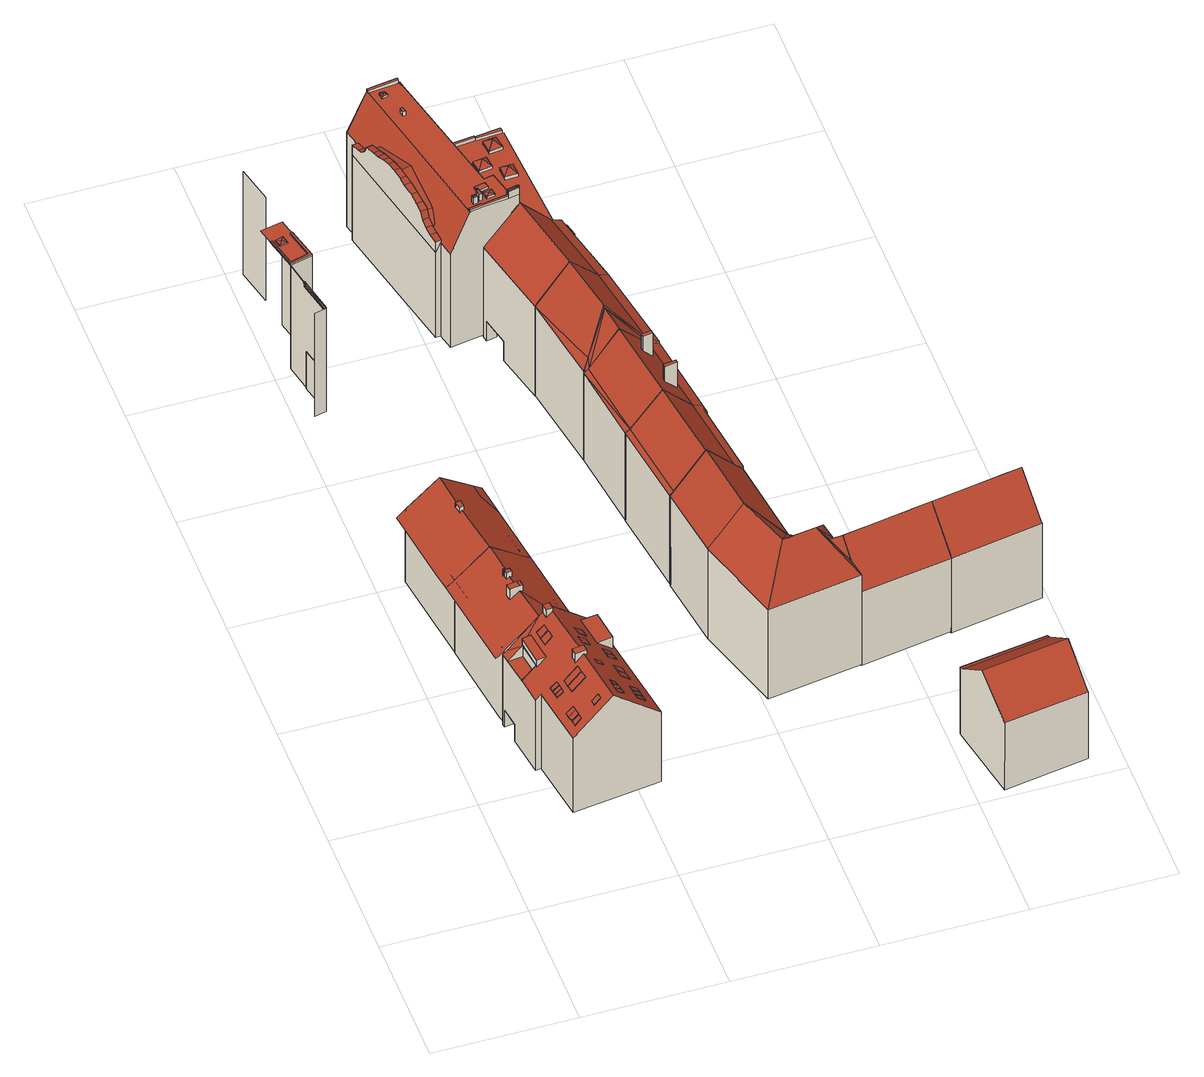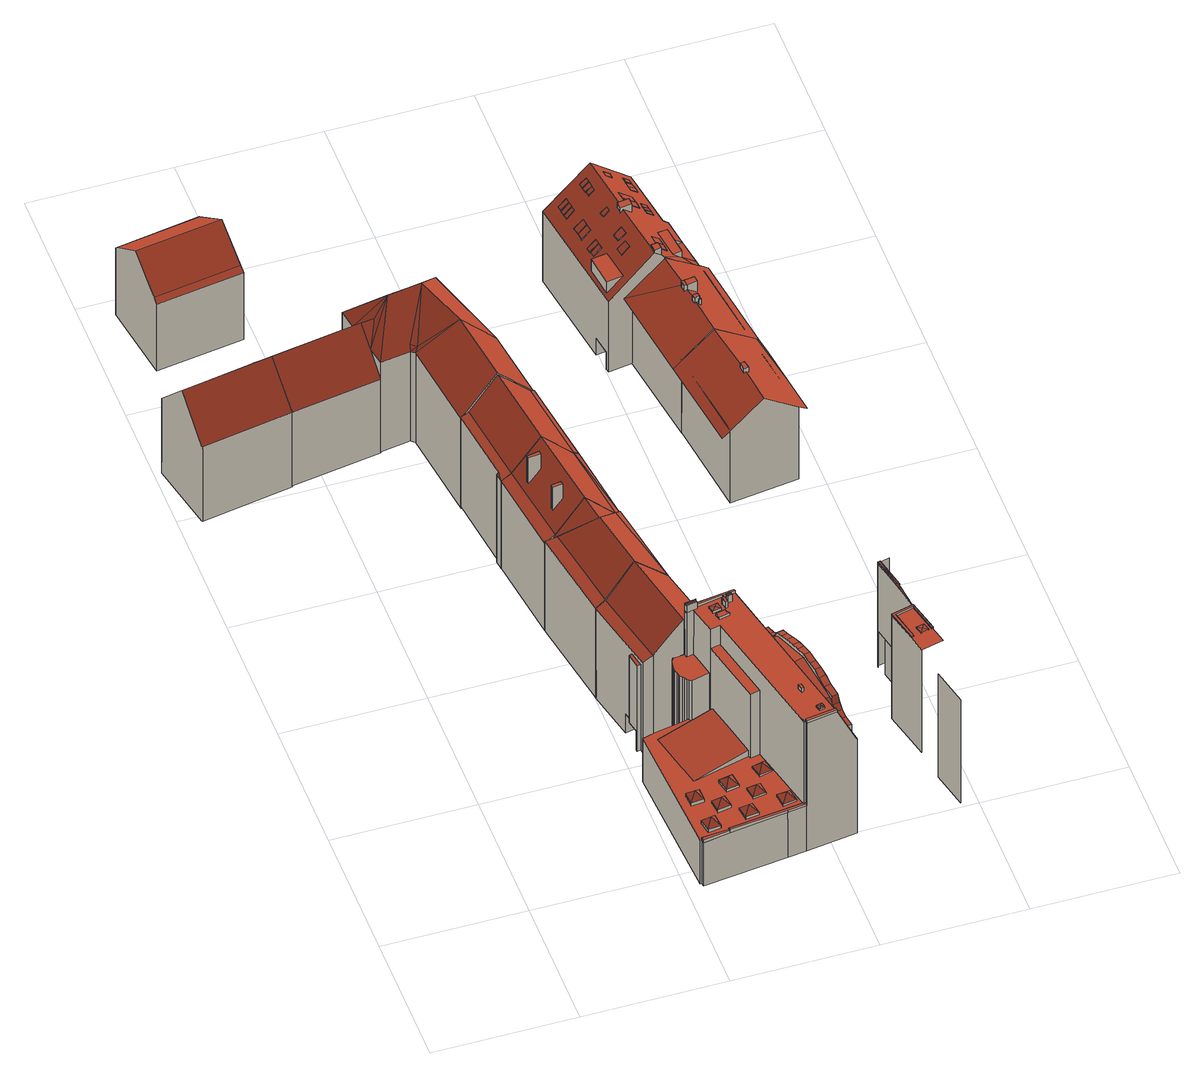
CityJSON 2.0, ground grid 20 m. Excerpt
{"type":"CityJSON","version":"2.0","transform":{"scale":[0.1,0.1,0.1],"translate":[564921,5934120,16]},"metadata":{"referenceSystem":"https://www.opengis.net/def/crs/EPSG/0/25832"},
"CityObjects":{
"building1":{"type":"Building","attributes":{"Grundfläche 2D":"194.309033","Grundhöhe NN":"17.856"},"children":["building1-1","building1-2","building1-3","building1-4","building1-5","building1-6","building1-7","building1-8","building1-9","building1-10","building1-11","building1-12","building1-13","building1-14","building1-15","building1-16","building1-17","building1-18","building1-19","building1-20","building1-21","building1-22","building1-23","building1-24","building1-25","building1-26","building1-27"],"geometry":[{"type":"Solid","lod":"3","boundaries":[[[[0,1,2,3]],[[4,5,6,7,8,9,10,11,12,13,14,15,16,17]],[[5,4,18,6]],[[18,19,20,6]],[[20,8,21,22]],[[16,15,14,13,12,23,24],[2,25,26,3]],[[22,6,20]],[[7,21,8]],[[7,6,22,21]],[[25,2,1]],[[0,3,26]],[[1,0,26,25]],[[27,28,19,18,4,17,16,24,29,30]],[[20,19,28,31,32,33,34,35,9,8]],[[10,9,35,36]],[[11,10,36,37]],[[23,12,11,37,38]],[[39,40,41,42,29,24,23,38]],[[40,39,34,33]],[[42,41,32,31]],[[39,38,37,36,35,34]],[[30,29,42,31,28,27]],[[41,40,33,32]]]],"semantics":{"surfaces":[{"type":"RoofSurface"},{"type":"WallSurface"},{"type":"GroundSurface"},{"type":"OuterCeilingSurface"}],"values":[[0,0,0,0,0,0,1,1,1,1,1,1,1,1,1,1,1,1,1,1,2,2,3]]}}]},
"building1-1":{"type":"BuildingInstallation","parents":["building1"],"geometry":[{"type":"MultiSurface","lod":"3","boundaries":[[[43,44,45,46]],[[43,46,47,48]],[[46,45,49,47]],[[44,43,48,50]],[[45,44,50,49]]],"semantics":{"surfaces":[{"type":"RoofSurface"},{"type":"WallSurface"}],"values":[0,1,1,1,1]}}]},
"building1-2":{"type":"BuildingInstallation","parents":["building1"],"geometry":[{"type":"MultiSurface","lod":"3","boundaries":[[[51,52,53,54,55,56]],[[57,56,55,54,58,59]],[[57,60,61,52,51,56]],[[61,62,53,52]],[[62,58,54,53]]],"semantics":{"surfaces":[{"type":"RoofSurface"},{"type":"WallSurface"}],"values":[0,1,1,1,1]}}]},
"building1-3":{"type":"BuildingInstallation","parents":["building1"],"geometry":[{"type":"MultiSurface","lod":"3","boundaries":[[[63,64,65,66]],[[16,17,64,63]],[[67,65,64,17,68]],[[67,15,66,65]],[[15,16,63,66]]],"semantics":{"surfaces":[{"type":"RoofSurface"},{"type":"WallSurface"}],"values":[0,1,1,1,1]}}]},
"building1-4":{"type":"BuildingInstallation","parents":["building1"],"geometry":[{"type":"MultiSurface","lod":"3","boundaries":[[[69,70,71,72]],[[69,72,73,74]],[[72,71,75,73]],[[70,69,74,76]],[[71,70,76,75]]],"semantics":{"surfaces":[{"type":"RoofSurface"},{"type":"WallSurface"}],"values":[0,1,1,1,1]}}]},
"building1-5":{"type":"BuildingInstallation","parents":["building1"],"geometry":[{"type":"MultiSurface","lod":"3","boundaries":[[[77,78,79,80]],[[81,82,77,80]],[[82,83,78,77]],[[79,78,83,84]]],"semantics":{"surfaces":[{"type":"RoofSurface"},{"type":"WallSurface"}],"values":[0,1,1,1]}}]},
"building1-6":{"type":"BuildingInstallation","parents":["building1"],"geometry":[{"type":"MultiSurface","lod":"3","boundaries":[[[85,86,87,88]],[[89,90,86,85]],[[88,87,91,92]],[[85,88,92,89]],[[90,91,87,86]]],"semantics":{"surfaces":[{"type":"RoofSurface"},{"type":"WallSurface"}],"values":[0,1,1,1,1]}}]},
"building1-7":{"type":"BuildingInstallation","parents":["building1"],"geometry":[{"type":"MultiSurface","lod":"3","boundaries":[[[93,94,95,96]],[[96,95,97,98]],[[95,94,99,97]],[[93,96,98,100]],[[94,93,100,99]]],"semantics":{"surfaces":[{"type":"RoofSurface"},{"type":"WallSurface"}],"values":[0,1,1,1,1]}}]},
"building1-8":{"type":"BuildingInstallation","parents":["building1"],"geometry":[{"type":"MultiSurface","lod":"3","boundaries":[[[101,43,102,103]],[[102,43,48,104]],[[103,102,104,105]],[[101,103,105,106]],[[43,101,106,48]]],"semantics":{"surfaces":[{"type":"RoofSurface"},{"type":"WallSurface"}],"values":[0,1,1,1,1]}}]},
"building1-9":{"type":"BuildingInstallation","parents":["building1"],"geometry":[{"type":"MultiSurface","lod":"3","boundaries":[[[107,108,109,110,111]],[[111,110,109,112,113,114]],[[107,111,114,115]],[[108,107,115,116]],[[109,108,116,112]]],"semantics":{"surfaces":[{"type":"RoofSurface"},{"type":"WallSurface"}],"values":[0,1,1,1,1]}}]},
"building1-10":{"type":"BuildingInstallation","parents":["building1"],"geometry":[{"type":"MultiSurface","lod":"3","boundaries":[[[117,118,119,120,121,122,123]],[[124,6,7,125,123,122,121]],[[125,117,123]],[[121,120,5,124]]],"semantics":{"surfaces":[{"type":"RoofSurface"},{"type":"WallSurface"}],"values":[0,1,1,1]}}]},
"building1-11":{"type":"BuildingInstallation","parents":["building1"],"geometry":[{"type":"MultiSurface","lod":"3","boundaries":[[[126,127,128,129]],[[14,130,127,126,131]],[[128,127,130,132]],[[133,129,128,132,13]],[[126,129,133,131]]],"semantics":{"surfaces":[{"type":"RoofSurface"},{"type":"WallSurface"}],"values":[0,1,1,1,1]}}]},
"building1-12":{"type":"BuildingInstallation","parents":["building1"],"geometry":[{"type":"MultiSurface","lod":"3","boundaries":[[[134,135,136,137]],[[135,134,138,139]],[[139,140,136,135]],[[136,140,141,137]],[[141,138,134,137]]],"semantics":{"surfaces":[{"type":"RoofSurface"},{"type":"WallSurface"}],"values":[0,1,1,1,1]}}]},
"building1-13":{"type":"BuildingInstallation","parents":["building1"],"geometry":[{"type":"MultiSurface","lod":"3","boundaries":[[[142,143,144,145]],[[143,142,146,147]],[[145,144,148,149]],[[149,146,142,145]],[[147,148,144,143]]],"semantics":{"surfaces":[{"type":"RoofSurface"},{"type":"WallSurface"}],"values":[0,1,1,1,1]}}]},
"building1-14":{"type":"BuildingInstallation","parents":["building1"],"geometry":[{"type":"MultiSurface","lod":"3","boundaries":[[[150,151,152,153,154,56]],[[155,156,154,153]],[[156,57,56,154]],[[157,151,150,56,57,158]],[[155,153,152,151,157,159]]],"semantics":{"surfaces":[{"type":"RoofSurface"},{"type":"WallSurface"}],"values":[0,1,1,1,1]}}]},
"building1-15":{"type":"BuildingInstallation","parents":["building1"],"geometry":[{"type":"MultiSurface","lod":"3","boundaries":[[[107,111,160,161]],[[111,107,115,114]],[[161,160,162,163]],[[107,161,163,115]],[[160,111,114,162]]],"semantics":{"surfaces":[{"type":"RoofSurface"},{"type":"WallSurface"}],"values":[0,1,1,1,1]}}]},
"building1-16":{"type":"BuildingInstallation","parents":["building1"],"geometry":[{"type":"MultiSurface","lod":"3","boundaries":[[[164,165,166,167]],[[167,166,168,169]],[[164,167,169,170]],[[165,164,170,171]],[[166,165,171,168]]],"semantics":{"surfaces":[{"type":"RoofSurface"},{"type":"WallSurface"}],"values":[0,1,1,1,1]}}]},
"building1-17":{"type":"BuildingInstallation","parents":["building1"],"geometry":[{"type":"MultiSurface","lod":"3","boundaries":[[[172,173,174,175]],[[174,173,176,177]],[[175,174,177,178]],[[172,175,178,179]],[[173,172,179,176]]],"semantics":{"surfaces":[{"type":"RoofSurface"},{"type":"WallSurface"}],"values":[0,1,1,1,1]}}]},
"building1-18":{"type":"BuildingInstallation","parents":["building1"],"geometry":[{"type":"MultiSurface","lod":"3","boundaries":[[[180,181,182,183]],[[181,180,184,185]],[[183,182,186,187]],[[180,183,187,184]],[[182,181,185,186]]],"semantics":{"surfaces":[{"type":"RoofSurface"},{"type":"WallSurface"}],"values":[0,1,1,1,1]}}]},
"building1-19":{"type":"BuildingInstallation","parents":["building1"],"geometry":[{"type":"MultiSurface","lod":"3","boundaries":[[[188,189,190,191]],[[188,191,192,193]],[[191,190,194,192]],[[189,188,193,195]],[[190,189,195,194]]],"semantics":{"surfaces":[{"type":"RoofSurface"},{"type":"WallSurface"}],"values":[0,1,1,1,1]}}]},
"building1-20":{"type":"BuildingInstallation","parents":["building1"],"geometry":[{"type":"MultiSurface","lod":"3","boundaries":[[[196,197,198,199]],[[199,198,200,201]],[[196,199,201,202]],[[197,196,202,203]],[[198,197,203,200]]],"semantics":{"surfaces":[{"type":"RoofSurface"},{"type":"WallSurface"}],"values":[0,1,1,1,1]}}]},
"building1-21":{"type":"BuildingInstallation","parents":["building1"],"geometry":[{"type":"MultiSurface","lod":"3","boundaries":[[[204,205,206,207]],[[207,206,208,209]],[[204,207,209,210]],[[205,204,210,211]],[[206,205,211,208]]],"semantics":{"surfaces":[{"type":"RoofSurface"},{"type":"WallSurface"}],"values":[0,1,1,1,1]}}]},
"building1-22":{"type":"BuildingInstallation","parents":["building1"],"geometry":[{"type":"MultiSurface","lod":"3","boundaries":[[[212,213,72,214]],[[72,213,215,73]],[[214,72,73,216]],[[212,214,216,217]],[[213,212,217,215]]],"semantics":{"surfaces":[{"type":"RoofSurface"},{"type":"WallSurface"}],"values":[0,1,1,1,1]}}]},
"building1-23":{"type":"BuildingInstallation","parents":["building1"],"geometry":[{"type":"MultiSurface","lod":"3","boundaries":[[[218,219,220,221]],[[219,218,222,223]],[[220,219,223,224]],[[224,225,221,220]],[[225,222,218,221]]],"semantics":{"surfaces":[{"type":"RoofSurface"},{"type":"WallSurface"}],"values":[0,1,1,1,1]}}]},
"building1-24":{"type":"BuildingInstallation","parents":["building1"],"geometry":[{"type":"MultiSurface","lod":"3","boundaries":[[[80,79,226,227]],[[80,227,228,81]],[[229,228,227,226]],[[84,229,226,79]]],"semantics":{"surfaces":[{"type":"RoofSurface"},{"type":"WallSurface"}],"values":[0,1,1,1]}}]},
"building1-25":{"type":"BuildingInstallation","parents":["building1"],"geometry":[{"type":"MultiSurface","lod":"3","boundaries":[[[230,231,232,233]],[[233,232,234,235]],[[230,233,235,236]],[[231,230,236,237]],[[232,231,237,234]]],"semantics":{"surfaces":[{"type":"RoofSurface"},{"type":"WallSurface"}],"values":[0,1,1,1,1]}}]},
"building1-26":{"type":"BuildingInstallation","parents":["building1"],"geometry":[{"type":"MultiSurface","lod":"3","boundaries":[[[238,239,240,241]],[[241,240,242,243]],[[243,244,238,241]],[[239,238,244,245]],[[245,242,240,239]]],"semantics":{"surfaces":[{"type":"RoofSurface"},{"type":"WallSurface"}],"values":[0,1,1,1,1]}}]},
"building1-27":{"type":"BuildingInstallation","parents":["building1"],"geometry":[{"type":"MultiSurface","lod":"3","boundaries":[[[246,247,248,137,136]],[[136,137,141,140]],[[249,247,246,136,140,250]],[[248,247,249,251]],[[137,248,251,141]]],"semantics":{"surfaces":[{"type":"RoofSurface"},{"type":"WallSurface"}],"values":[0,1,1,1,1]}}]},
"building2":{"type":"Building","attributes":{"Grundfläche 2D":"135.801763","Grundhöhe NN":"18.029"},"children":["building2-1","building2-2","building2-3"],"geometry":[{"type":"Solid","lod":"3","boundaries":[[[[252,253,254,255,256,257,256,258,259,260,261,262,263,264,265,266]],[[267,268,269,270,271,272,256,255]],[[273,274,261,260,259,258,256,272]],[[275,262,261,274,276]],[[277,278,252,257,279,280,262,275,281]],[[282,283,270,269,268,267,255,254,253,252,278,284]],[[274,285,270,283,276]],[[275,276,283,282,284,278,277,281]],[[262,280,279,257,252,266,265,264,263]],[[270,285,274,273,272,271]]]],"semantics":{"surfaces":[{"type":"RoofSurface"},{"type":"WallSurface"},{"type":"GroundSurface"}],"values":[[0,0,0,1,1,1,1,2,0,0]]}}]},
"building2-1":{"type":"BuildingInstallation","parents":["building2"],"geometry":[{"type":"MultiSurface","lod":"3","boundaries":[[[286,287,288,289]],[[289,288,290,291]],[[286,289,291,292]],[[287,286,292,293]],[[288,287,293,290]]],"semantics":{"surfaces":[{"type":"RoofSurface"},{"type":"WallSurface"}],"values":[0,1,1,1,1]}}]},
"building2-2":{"type":"BuildingInstallation","parents":["building2"],"geometry":[{"type":"MultiSurface","lod":"3","boundaries":[[[294,295,296,297,298,299]],[[296,295,300,301]],[[259,302,297,296,301]],[[298,297,302,303]],[[303,260,304,300,295,294,299,298]]],"semantics":{"surfaces":[{"type":"RoofSurface"},{"type":"WallSurface"}],"values":[0,1,1,1,1]}}]},
"building2-3":{"type":"BuildingInstallation","parents":["building2"],"geometry":[{"type":"MultiSurface","lod":"3","boundaries":[[[305,306,307,308,309,310]],[[305,311,312,306]],[[313,314,308,307]],[[305,310,309,308,314,256,315,311]],[[315,316,312,311]],[[316,258,306,312]],[[307,306,258,313]]],"semantics":{"surfaces":[{"type":"RoofSurface"},{"type":"WallSurface"}],"values":[0,0,1,1,1,1,1]}}]},
"building3":{"type":"Building","attributes":{"Grundfläche 2D":"135.032680","Grundhöhe NN":"18.063"},"children":["building3-1"],"geometry":[{"type":"Solid","lod":"3","boundaries":[[[[317,318,319,320,321,274,322,273,323]],[[321,320,319,318,324,325,326,264,262]],[[327,274,321,262,328]],[[317,329,330,331,274,327,332]],[[324,318,317,332,333]],[[262,334,335,336,324,333,328]],[[333,332,327,328]],[[274,331,330,329,317,323,273,322]],[[336,335,334,262,264,326,325,324]]]],"semantics":{"surfaces":[{"type":"RoofSurface"},{"type":"WallSurface"},{"type":"GroundSurface"}],"values":[[0,0,1,1,1,1,2,0,0]]}}]},
"building3-1":{"type":"BuildingInstallation","parents":["building3"],"geometry":[{"type":"MultiSurface","lod":"3","boundaries":[[[337,338,339,340,341,342]],[[343,319,344,339,338,337]],[[345,346,340,339,344]],[[346,320,347,342,341,340]],[[343,337,342,347]]],"semantics":{"surfaces":[{"type":"RoofSurface"},{"type":"WallSurface"}],"values":[0,1,1,1,1]}}]},
"building4":{"type":"Building","attributes":{"Grundfläche 2D":"1542.762677","Grundhöhe NN":"16.624"},"children":["building4-1","building4-2","building4-3"],"geometry":[{"type":"MultiSurface","lod":"3","boundaries":[[[348,349,350,351,352]],[[353,354,355,356,357,358]],[[359,360,361,362]],[[363,357,358,357,356]],[[364,365,366,367,368,369,370,363,348,352]],[[362,367,366,359]],[[357,363,370,358]],[[371,370,369,372]],[[373,374,370,371,375]],[[376,373,375,371,372,377]],[[378,379,380,381]]],"semantics":{"surfaces":[{"type":"WallSurface"},{"type":"RoofSurface"}],"values":[0,0,0,0,0,0,1,0,1,0,0]}}]},
"building4-1":{"type":"BuildingInstallation","parents":["building4"],"geometry":[{"type":"MultiSurface","lod":"3","boundaries":[[[354,382,383,384,357]],[[385,386,354]],[[386,382,354]],[[357,384,363]],[[355,354,357,356]],[[387,385,354,355]],[[387,349,386,385]],[[349,348,382,386]],[[348,363,384,383,382]]],"semantics":{"surfaces":[{"type":"RoofSurface"},{"type":"WallSurface"}],"values":[0,0,0,1,1,1,1,1,1]}}]},
"building4-2":{"type":"BuildingInstallation","parents":["building4"],"geometry":[{"type":"MultiSurface","lod":"3","boundaries":[[[388,389,390,391]],[[392,390,389]],[[393,390,392]],[[391,390,393]],[[394,395,392,389]],[[395,396,393,392]],[[396,397,391,393]]],"semantics":{"surfaces":[{"type":"RoofSurface"},{"type":"WallSurface"}],"values":[0,0,0,0,1,1,1]}}]},
"building4-3":{"type":"BuildingInstallation","parents":["building4"],"geometry":[{"type":"MultiSurface","lod":"3","boundaries":[[[398,399,400,401,402,403,404,405]],[[402,401,406,407]],[[407,408,403,402]],[[409,404,403,408]],[[410,370,398,405]],[[370,371,399,398]],[[371,375,400,399]]],"semantics":{"surfaces":[{"type":"RoofSurface"},{"type":"WallSurface"}],"values":[0,1,1,1,1,1,1]}}]},
"building5":{"type":"Building","attributes":{"Grundfläche 2D":"280.798149","Grundhöhe NN":"17.631"},"geometry":[{"type":"Solid","lod":"3","boundaries":[[[[411,412,413,414,415,416]],[[414,417,415]],[[418,417,414]],[[419,420,421,422,414,413]],[[422,423,418,414]],[[423,424,425,418]],[[426,425,424]],[[426,427,425]],[[428,425,429]],[[425,427,429]],[[430,427,426]],[[429,427,430]],[[425,428,431,432,418]],[[415,417,431]],[[431,417,432]],[[432,417,418]],[[433,434,421,420,419,413,412,411,416,435,436]],[[422,421,434,437]],[[423,422,437,438]],[[424,423,438,439]],[[428,429,430,426,424,439,440]],[[431,428,440,441]],[[415,431,441,442]],[[416,415,442,435]],[[433,436,435,442,441,440,439,438,437,434]]]],"semantics":{"surfaces":[{"type":"RoofSurface"},{"type":"WallSurface"},{"type":"GroundSurface"}],"values":[[0,0,0,0,0,0,0,0,0,0,0,0,0,0,0,0,1,1,1,1,1,1,1,1,2]]}}]},
"building6":{"type":"Building","attributes":{"Grundfläche 2D":"130.714814","Grundhöhe NN":"17.972"},"geometry":[{"type":"Solid","lod":"3","boundaries":[[[[443,444,445,446,447,448,449,450]],[[451,444,443]],[[445,452,453,446]],[[452,454,455,453]],[[456,455,454,457,458,459]],[[443,450,460,461]],[[451,443,461,462]],[[444,451,462,463]],[[464,465,458,457,454,452,445,444,463,466]],[[459,458,465,467]],[[450,449,448,447,446,453,455,456,459,467,468,469,470,471,460]],[[463,462,461,460,471,470,469,468,467,465,464,466]]]],"semantics":{"surfaces":[{"type":"RoofSurface"},{"type":"WallSurface"},{"type":"GroundSurface"}],"values":[[0,0,0,0,0,1,1,1,1,1,1,2]]}}]},
"building7":{"type":"Building","attributes":{"Grundfläche 2D":"132.910853","Grundhöhe NN":"18.088"},"children":["building7-1","building7-2"],"geometry":[{"type":"Solid","lod":"3","boundaries":[[[[472,473,445,444]],[[473,474,452,445]],[[475,454,452,474]],[[476,454,475]],[[476,458,457,454]],[[476,475,474,473,472,477,478]],[[458,476,478,479]],[[480,481,444,445,452,454,457,458,479,482]],[[472,444,481,477]],[[480,482,479,478,477,481]]]],"semantics":{"surfaces":[{"type":"RoofSurface"},{"type":"WallSurface"},{"type":"GroundSurface"}],"values":[[0,0,0,0,0,1,1,1,1,2]]}}]},
"building7-1":{"type":"BuildingInstallation","parents":["building7"],"geometry":[{"type":"MultiSurface","lod":"3","boundaries":[[[483,484,485,486]],[[487,488,484,483,489]],[[488,490,485,484]],[[491,486,485,490,492]],[[491,489,483,486]]],"semantics":{"surfaces":[{"type":"RoofSurface"},{"type":"WallSurface"}],"values":[0,1,1,1,1]}}]},
"building7-2":{"type":"BuildingInstallation","parents":["building7"],"geometry":[{"type":"MultiSurface","lod":"3","boundaries":[[[493,494,495,496]],[[496,495,497,498]],[[493,496,498,499]],[[494,493,499,500]],[[495,494,500,497]]],"semantics":{"surfaces":[{"type":"RoofSurface"},{"type":"WallSurface"}],"values":[0,1,1,1,1]}}]},
"building8":{"type":"Building","attributes":{"Grundfläche 2D":"145.050694","Grundhöhe NN":"18.141"},"geometry":[{"type":"Solid","lod":"3","boundaries":[[[[501,502,503,504]],[[503,505,506]],[[507,505,503]],[[502,508,507,503]],[[508,509,510,507]],[[511,510,509]],[[512,510,511]],[[512,505,510]],[[510,505,507]],[[512,474,505]],[[473,506,505,474]],[[504,503,506]],[[474,512,474,473]],[[509,508,502,501,513,514]],[[511,509,514,478]],[[504,506,473,474,512,511,478,477]],[[501,504,477,513]],[[514,513,477,478]]]],"semantics":{"surfaces":[{"type":"RoofSurface"},{"type":"WallSurface"},{"type":"GroundSurface"}],"values":[[0,0,0,0,0,0,0,0,0,0,0,0,1,1,1,1,1,2]]}}]},
"building9":{"type":"Building","attributes":{"Grundfläche 2D":"480.268484","Grundhöhe NN":"18.212"},"children":["building9-1","building9-2","building9-3","building9-4","building9-5","building9-6","building9-7","building9-8","building9-9","building9-10","building9-11","building9-12","building9-13","building9-14","building9-15","building9-16","building9-17","building9-18","building9-19"],"geometry":[{"type":"Solid","lod":"3","boundaries":[[[[515,516,517,518,519,520,521,522,523]],[[524,525,526,527,518,517]],[[528,529,526,525,530,531,532,533]],[[534,535,536,537,538,539,540,541,533,532,542,543]],[[544,545,546,547]],[[548,549,550,544,547,551]],[[549,552,553,550]],[[554,555,553,552,543]],[[556,557,558,555,554]],[[557,559,560,558]],[[559,561,562,560]],[[561,563,564,562]],[[563,565,566,564]],[[565,567,568,566]],[[567,569,570,568]],[[569,571,572,570]],[[571,573,574,572]],[[573,575,576,574]],[[523,577,576,575,515]],[[523,578,579,580,577]],[[581,582,580,579,583]],[[584,585,582,581]],[[586,587,588,589,590,591,592,593,594,595,596,597,598,599,600,601,602,603,604,605,606,607]],[[608,609,610,611]],[[612,613,614,604]],[[615,616,617,584,581,583,618,619,521,520,519,518,527,526,529,528,533,541,540,539,538,537,620,551,547,546,621,622,623,624,625]],[[626,627,628,629,630,631,632,633,634,615,625,624,623]],[[635,636,628,627]],[[628,627,628,629]],[[636,635,637,638]],[[639,640,641,628,636]],[[642,633,632]],[[643,634,633]],[[644,645,646,647,648,649,650,651,652,653,654,655,656,657,658,659,660,661,662,663,664,665,666,667,668]],[[578,523,515,523,522]],[[552,549,548,536,535,534,543]],[[548,620,537,536]],[[521,619,578,522]],[[621,546,545,669]],[[620,548,551]],[[525,524,517,516,515,575,573,571,569,567,565,563,561,559,557,556,554,543,542,532,531,530]],[[619,618,583,579,578]],[[617,670,585,584]],[[550,553,555,558,560,562,564,566,568,570,572,574,576,577,580,582,585,670,669,545,544]],[[602,609,608,607,606,613,612,603]],[[610,609,602,601]],[[614,613,606,605]],[[605,604,614]],[[603,612,604]],[[617,616,671,672]],[[670,617,672,673]],[[669,670,673,674]],[[621,669,674,675]],[[622,621,675,676]],[[677,667,637,635,627,626,623,622,676,678]],[[665,664,663,662,641,640,639,636,638,637,667,666]],[[641,662,661,628]],[[586,607,608,630,629,628,661,660,659]],[[631,630,608,611]],[[601,600,642,632,631,611,610]],[[679,633,642,600,599]],[[633,679,599,598,680,643]],[[615,634,643,680,598,681,671,616]],[[597,596,595,682,683]],[[598,597,683,681]],[[590,589,684,685]],[[591,590,685,686]],[[592,591,686,687]],[[593,592,687,688]],[[594,593,688,689]],[[595,594,689,682]],[[645,644,690,691]],[[646,645,691,692]],[[647,646,692,693]],[[648,647,693,694]],[[649,648,694,695]],[[650,649,695,696]],[[651,650,696,697]],[[652,651,697,698]],[[653,652,698,699]],[[654,653,699,700]],[[655,654,700,701]],[[656,655,701,702]],[[588,657,656,702,684,589]],[[657,588,587,658]],[[658,587,586,659]],[[644,668,703,690]],[[668,667,677,703]],[[682,689,688,687,686,685,684,702,701,700,699,698,697,696,695,694,693,692,691,690,703,677,678,676,675,674,673,672,671,681,683]]]],"semantics":{"surfaces":[{"type":"RoofSurface"},{"type":"WallSurface"},{"type":"GroundSurface"}],"values":[[0,0,0,0,0,0,0,0,0,0,0,0,0,0,0,0,0,0,0,0,0,0,0,0,0,0,0,0,0,0,0,0,0,0,1,1,1,1,1,1,1,1,1,1,1,1,1,1,1,1,1,1,1,1,1,1,1,1,1,1,1,1,1,1,1,1,1,1,1,1,1,1,1,1,1,1,1,1,1,1,1,1,1,1,1,1,1,1,2]]}}]},
"building9-1":{"type":"BuildingInstallation","parents":["building9"],"geometry":[{"type":"MultiSurface","lod":"3","boundaries":[[[704,705,706]],[[706,705,707]],[[708,709,705,704]],[[707,705,709]],[[710,711,704,706]],[[711,712,713,709,708,704]],[[713,714,707,709]],[[710,706,707,714]]],"semantics":{"surfaces":[{"type":"RoofSurface"},{"type":"WallSurface"}],"values":[0,0,0,0,1,1,1,1]}}]},
"building9-2":{"type":"BuildingInstallation","parents":["building9"],"geometry":[{"type":"MultiSurface","lod":"3","boundaries":[[[715,716,717]],[[718,717,716,719]],[[720,716,715]],[[719,716,720]],[[721,715,717,722]],[[721,723,720,715]],[[723,724,719,720]],[[717,718,719,724,725,722]]],"semantics":{"surfaces":[{"type":"RoofSurface"},{"type":"WallSurface"}],"values":[0,0,0,0,1,1,1,1]}}]},
"building9-3":{"type":"BuildingInstallation","parents":["building9"],"geometry":[{"type":"MultiSurface","lod":"3","boundaries":[[[726,727,728]],[[726,728,729]],[[730,726,729,731,732]],[[733,726,730,732,734]],[[727,726,733,735]],[[736,729,728,727,737,738]],[[736,739,732,731,729]],[[739,740,741,733,734,732]],[[741,737,727,735,733]]],"semantics":{"surfaces":[{"type":"RoofSurface"},{"type":"WallSurface"}],"values":[0,0,0,0,0,1,1,1,1]}}]},
"building9-4":{"type":"BuildingInstallation","parents":["building9"],"geometry":[{"type":"MultiSurface","lod":"3","boundaries":[[[742,743,744,745,746]],[[746,745,744,747,748,749]],[[750,751,752,753,754,755]],[[754,753,756,757,755]],[[757,756,748,758]],[[758,748,756,749,748,747]],[[637,638,636,639,640,641,750,755,757,758,747,744,743]],[[641,628,759,752,751,750]],[[752,759,760,761,762,756,753]],[[762,763,749,756]],[[749,763,764,742,746]],[[627,635,637,743,742,764]]],"semantics":{"surfaces":[{"type":"RoofSurface"},{"type":"WallSurface"}],"values":[0,0,0,0,0,0,1,1,1,1,1,1]}}]},
"building9-5":{"type":"BuildingInstallation","parents":["building9"],"geometry":[{"type":"MultiSurface","lod":"3","boundaries":[[[765,766,767,768,769,770,771]],[[772,773,768,767]],[[774,769,768,773,775]],[[774,776,770,769]],[[776,777,771,770]],[[777,778,779,766,765,771]],[[767,766,779,772]]],"semantics":{"surfaces":[{"type":"RoofSurface"},{"type":"WallSurface"}],"values":[0,1,1,1,1,1,1]}}]},
"building9-6":{"type":"BuildingInstallation","parents":["building9"],"geometry":[{"type":"MultiSurface","lod":"3","boundaries":[[[780,781,782,783,764,763,762]],[[626,627,764,783,623]],[[784,780,762,761]],[[784,785,781,780]],[[785,624,782,781]],[[624,623,783,782]]],"semantics":{"surfaces":[{"type":"RoofSurface"},{"type":"WallSurface"}],"values":[0,1,1,1,1,1]}}]},
"building9-7":{"type":"BuildingInstallation","parents":["building9"],"geometry":[{"type":"MultiSurface","lod":"3","boundaries":[[[786,787,788,789]],[[789,788,790,791]],[[786,789,791,792]],[[787,786,792,793]],[[788,787,793,790]]],"semantics":{"surfaces":[{"type":"RoofSurface"},{"type":"WallSurface"}],"values":[0,1,1,1,1]}}]},
"building9-8":{"type":"BuildingInstallation","parents":["building9"],"geometry":[{"type":"MultiSurface","lod":"3","boundaries":[[[794,795,796,797]],[[615,625,795,794]],[[625,798,633,796,795]],[[633,643,797,796]],[[643,634,615,794,797]]],"semantics":{"surfaces":[{"type":"RoofSurface"},{"type":"WallSurface"}],"values":[0,1,1,1,1]}}]},
"building9-9":{"type":"BuildingInstallation","parents":["building9"],"geometry":[{"type":"MultiSurface","lod":"3","boundaries":[[[799,800,801,802]],[[802,801,803,804]],[[799,802,804,805]],[[800,799,805,806]],[[801,800,806,803]]],"semantics":{"surfaces":[{"type":"RoofSurface"},{"type":"WallSurface"}],"values":[0,1,1,1,1]}}]},
"building9-10":{"type":"BuildingInstallation","parents":["building9"],"geometry":[{"type":"MultiSurface","lod":"3","boundaries":[[[807,808,809]],[[807,810,808]],[[807,811,810]],[[807,809,811]],[[809,808,812,813]],[[813,814,811,809]],[[810,811,814,815]],[[808,810,815,812]]],"semantics":{"surfaces":[{"type":"RoofSurface"},{"type":"WallSurface"}],"values":[0,0,0,0,1,1,1,1]}}]},
"building9-11":{"type":"BuildingInstallation","parents":["building9"],"geometry":[{"type":"MultiSurface","lod":"3","boundaries":[[[679,816,817,818,680]],[[600,819,820,816,679,599]],[[820,821,817,816]],[[821,596,597,818,817]],[[598,680,818,597]],[[599,679,680,598]]],"semantics":{"surfaces":[{"type":"RoofSurface"},{"type":"WallSurface"}],"values":[0,1,1,1,1,1]}}]},
"building9-12":{"type":"BuildingInstallation","parents":["building9"],"geometry":[{"type":"MultiSurface","lod":"3","boundaries":[[[822,823,824]],[[822,825,823]],[[822,824,826]],[[822,826,825]],[[824,823,827,828]],[[826,824,828,829]],[[825,826,829,830]],[[823,825,830,827]]],"semantics":{"surfaces":[{"type":"RoofSurface"},{"type":"WallSurface"}],"values":[0,0,0,0,1,1,1,1]}}]},
"building9-13":{"type":"BuildingInstallation","parents":["building9"],"geometry":[{"type":"MultiSurface","lod":"3","boundaries":[[[831,832,833]],[[831,834,832]],[[831,835,834]],[[831,833,835]],[[833,832,836,837]],[[835,833,837,838]],[[834,835,838,839]],[[832,834,839,836]]],"semantics":{"surfaces":[{"type":"RoofSurface"},{"type":"WallSurface"}],"values":[0,0,0,0,1,1,1,1]}}]},
"building9-14":{"type":"BuildingInstallation","parents":["building9"],"geometry":[{"type":"MultiSurface","lod":"3","boundaries":[[[840,841,821,820]],[[595,596,821,841]],[[594,595,841,840]],[[840,820,819,594]]],"semantics":{"surfaces":[{"type":"RoofSurface"},{"type":"WallSurface"}],"values":[0,1,1,1]}}]},
"building9-15":{"type":"BuildingInstallation","parents":["building9"],"geometry":[{"type":"MultiSurface","lod":"3","boundaries":[[[842,843,844]],[[842,845,843]],[[842,844,846]],[[842,846,845]],[[844,843,847,848]],[[846,844,848,849]],[[845,846,849,850]],[[843,845,850,847]]],"semantics":{"surfaces":[{"type":"RoofSurface"},{"type":"WallSurface"}],"values":[0,0,0,0,1,1,1,1]}}]},
"building9-16":{"type":"BuildingInstallation","parents":["building9"],"geometry":[{"type":"MultiSurface","lod":"3","boundaries":[[[851,852,853]],[[851,854,852]],[[851,853,855]],[[851,855,854]],[[855,853,856,857]],[[854,855,857,858]],[[852,854,858,859]],[[853,852,859,856]]],"semantics":{"surfaces":[{"type":"RoofSurface"},{"type":"WallSurface"}],"values":[0,0,0,0,1,1,1,1]}}]},
"building9-17":{"type":"BuildingInstallation","parents":["building9"],"geometry":[{"type":"MultiSurface","lod":"3","boundaries":[[[860,861,862]],[[860,863,861]],[[860,864,863]],[[860,862,864]],[[862,861,865,866]],[[866,867,864,862]],[[867,868,863,864]],[[861,863,868,865]]],"semantics":{"surfaces":[{"type":"RoofSurface"},{"type":"WallSurface"}],"values":[0,0,0,0,1,1,1,1]}}]},
"building9-18":{"type":"BuildingInstallation","parents":["building9"],"geometry":[{"type":"MultiSurface","lod":"3","boundaries":[[[869,870,871]],[[869,872,870]],[[869,871,873]],[[869,873,872]],[[871,870,874,875]],[[873,871,875,876]],[[876,877,872,873]],[[877,874,870,872]]],"semantics":{"surfaces":[{"type":"RoofSurface"},{"type":"WallSurface"}],"values":[0,0,0,0,1,1,1,1]}}]},
"building9-19":{"type":"BuildingInstallation","parents":["building9"],"geometry":[{"type":"MultiSurface","lod":"3","boundaries":[[[878,879,880]],[[878,881,879]],[[878,882,881]],[[878,880,882]],[[880,879,883,884]],[[884,885,882,880]],[[881,882,885,886]],[[886,883,879,881]]],"semantics":{"surfaces":[{"type":"RoofSurface"},{"type":"WallSurface"}],"values":[0,0,0,0,1,1,1,1]}}]},
"building10":{"type":"Building","attributes":{"Grundfläche 2D":"88.636806","Grundhöhe NN":"18.038"},"geometry":[{"type":"Solid","lod":"3","boundaries":[[[[887,888,889,890]],[[891,508,892,893,894,895,509]],[[508,502,896,897,892]],[[502,501,898,896]],[[890,889,899,900]],[[901,902,903,887,890,900]],[[888,887,903,904]],[[501,502,508,891,509,905,906]],[[898,501,906,907,908,899,889,888,904,909]],[[896,898,909,910]],[[892,897,896,910,911]],[[912,895,894,893,892,911,913]],[[914,915,916,917,905,509,895,912]],[[918,919,902,901]],[[920,917,916,921]],[[921,922,923,920]],[[922,924,925,923]],[[926,927,928,929]],[[924,926,929,925]],[[927,930,931,928]],[[930,932,933,931]],[[932,934,935,933]],[[935,934,908,907]],[[936,919,918,937]],[[937,938,939,936]],[[938,940,941,939]],[[940,942,943,941]],[[942,944,945,943]],[[944,946,947,945]],[[946,948,949,947]],[[948,950,951,949]],[[951,950,915,914]],[[902,919,936,939,941,943,945,947,949,951,914,912,913,911,910,909,904,903]],[[929,928,931,933,935,907,906,905,917,920,923,925]],[[942,940,938,937,918,901,900,899,908,934,932,930,927,926,924,922,921,916,915,950,948,946,944]]]],"semantics":{"surfaces":[{"type":"RoofSurface"},{"type":"WallSurface"},{"type":"GroundSurface"},{"type":"OuterCeilingSurface"}],"values":[[0,0,0,0,1,1,1,1,1,1,1,1,1,1,1,1,1,1,1,1,1,1,1,1,1,1,1,1,1,1,1,1,2,2,3]]}}]},
"building11":{"type":"Building","attributes":{"Grundfläche 2D":"128.724522","Grundhöhe NN":"17.428"},"geometry":[{"type":"Solid","lod":"3","boundaries":[[[[430,952,953,954,955,956]],[[957,958,430,956,959,960]],[[960,959,956,955,954,961,962]],[[957,960,962,963]],[[953,952,430,958,957,963,964]],[[954,953,964,961]],[[962,961,964,963]]]],"semantics":{"surfaces":[{"type":"RoofSurface"},{"type":"WallSurface"},{"type":"GroundSurface"}],"values":[[0,0,1,1,1,1,2]]}}]},
"building12":{"type":"Building","attributes":{"Grundfläche 2D":"138.700308","Grundhöhe NN":"17.047"},"geometry":[{"type":"Solid","lod":"3","boundaries":[[[[965,966,967,968,969]],[[969,970,971,965]],[[970,972,973,974,971]],[[967,966,975,976]],[[977,972,970,969,968,967,976,978]],[[973,972,977,979]],[[966,965,971,974,973,979,975]],[[977,978,976,975,979]]]],"semantics":{"surfaces":[{"type":"RoofSurface"},{"type":"WallSurface"},{"type":"GroundSurface"}],"values":[[0,0,0,1,1,1,1,2]]}}]},
"building13":{"type":"Building","attributes":{"Grundfläche 2D":"130.585614","Grundhöhe NN":"17.196"},"geometry":[{"type":"Solid","lod":"3","boundaries":[[[[956,955,954,980,981,982]],[[960,959,956,982,983,984]],[[985,984,983,982,981,980,986,987]],[[960,984,985,988]],[[989,954,955,956,959,960,988]],[[980,954,989,986]],[[985,987,986,989,988]]]],"semantics":{"surfaces":[{"type":"RoofSurface"},{"type":"WallSurface"},{"type":"GroundSurface"}],"values":[[0,0,1,1,1,1,2]]}}]}
},
"vertices":[
[205,276,168],[199,321,168],[176,318,168],[183,273,168],[122,322,189],[98,306,167],[94,303,162],[99,265,162],[79,262,144],[84,223,144],[92,224,151],[105,137,151],[162,145,202],[150,228,202],[149,237,202],[137,313,202],[136,324,202],[127,322,194],[75,315,148],[71,314,144],[73,300,144],[99,265,144],[94,303,144],[228,153,144],[201,333,144],[199,321,148],[205,276,148],[75,315,19],[71,314,19],[201,333,19],[127,322,19],[72,309,19],[72,309,49],[76,281,49],[76,281,19],[84,223,19],[92,224,19],[105,137,19],[228,153,19],[206,299,19],[206,299,49],[202,327,49],[202,327,19],
[203,219,158],[202,230,158],[189,228,169],[191,218,169],[191,218,168],[203,219,157],[189,228,168],[202,230,157],
[115,285,180],[116,280,180],[126,282,189],[125,293,189],[121,293,186],[114,292,180],[114,292,179],[125,293,188],[121,293,185],[115,285,179],[116,280,179],[126,282,188],
[136,324,207],[127,322,207],[128,312,207],[137,313,207],[128,312,194],[127,319,194],
[198,255,158],[197,262,158],[186,261,168],[187,253,168],[187,253,167],[198,255,157],[186,261,167],[197,262,157],
[111,159,160],[120,160,168],[119,168,168],[109,166,160],[109,166,159],[111,159,159],[120,160,167],[119,168,167],
[209,182,158],[208,189,158],[197,187,168],[198,180,168],[209,182,157],[208,189,157],[197,187,167],[198,180,167],
[171,279,178],[169,291,178],[158,289,188],[160,278,188],[158,289,187],[160,278,187],[169,291,177],[171,279,177],
[205,208,158],[191,217,169],[192,207,169],[191,217,168],[192,207,168],[205,208,157],
[105,208,162],[106,202,162],[114,203,169],[114,204,169],[114,209,169],[114,203,168],[114,204,168],[114,209,168],[105,208,161],[106,202,161],
[112,264,174],[110,279,174],[106,306,174],[106,307,174],[94,305,174],[94,303,174],[99,262,174],[94,305,163],[99,262,162],
[153,238,207],[137,236,207],[138,226,207],[154,228,207],[137,236,191],[153,238,198],[138,226,191],[154,228,198],
[139,219,192],[120,216,175],[121,205,175],[140,208,192],[139,219,191],[120,216,174],[121,205,174],[140,208,191],
[209,181,158],[198,179,168],[199,172,168],[210,174,158],[209,181,157],[198,179,167],[199,172,167],[210,174,157],
[122,294,187],[124,294,189],[124,297,189],[123,305,189],[113,304,180],[123,305,188],[113,304,179],[124,294,188],[122,294,186],[124,297,188],
[113,215,169],[104,214,162],[113,215,168],[104,214,161],
[169,259,183],[167,270,183],[156,269,192],[158,257,192],[156,269,191],[158,257,191],[169,259,182],[167,270,182],
[173,218,185],[171,225,185],[163,224,192],[164,217,192],[171,225,184],[163,224,191],[164,217,191],[173,218,184],
[104,215,162],[113,216,169],[112,222,169],[103,221,162],[104,215,161],[113,216,168],[112,222,168],[103,221,161],
[179,176,185],[170,175,192],[171,168,192],[180,169,185],[180,169,184],[179,176,184],[171,168,191],[170,175,191],
[112,150,160],[121,152,168],[120,159,168],[111,158,160],[120,159,167],[111,158,159],[112,150,159],[121,152,167],
[180,168,185],[171,167,192],[172,160,192],[181,161,185],[172,160,191],[181,161,184],[180,168,184],[171,167,191],
[200,247,158],[199,254,158],[188,245,168],[199,254,157],[188,245,167],[200,247,157],
[211,165,158],[210,172,158],[199,171,168],[200,164,168],[211,165,157],[210,172,157],[199,171,167],[200,164,167],
[118,175,168],[108,174,160],[108,174,159],[118,175,167],
[177,184,185],[169,183,192],[170,176,192],[178,177,185],[170,176,191],[178,177,184],[177,184,184],[169,183,191],
[139,154,184],[148,156,192],[147,163,192],[138,162,184],[147,163,191],[138,162,183],[139,154,183],[148,156,191],
[121,204,175],[123,194,175],[142,197,192],[123,194,174],[121,204,174],[142,197,191],
[73,314,150],[75,315,151],[80,315,155],[122,322,187],[114,375,187],[72,322,150],[113,384,187],[110,402,187],[110,409,187],[103,461,187],[54,454,149],[46,453,143],[42,453,141],[61,313,141],[66,313,144],[124,322,185],[127,322,183],[136,324,176],[168,328,150],[177,330,143],[180,330,141],[161,469,141],[149,467,150],[54,454,20],[149,467,20],[72,322,20],[73,314,20],[71,326,150],[56,439,150],[71,326,20],[124,322,20],[168,328,20],[122,322,20],[151,452,150],
[107,411,193],[107,413,193],[104,412,193],[104,410,193],[104,412,183],[104,410,183],[107,411,186],[107,413,186],
[108,408,195],[105,408,195],[106,402,195],[113,403,195],[112,409,195],[110,409,195],[105,408,184],[106,402,184],[113,403,185],[112,409,185],[108,408,186],
[114,375,195],[113,384,195],[99,382,195],[100,373,195],[106,374,195],[107,374,195],[118,375,195],[117,384,195],[99,382,176],[100,373,176],[118,375,184],[117,384,184],
[131,606,149],[83,599,186],[90,546,186],[92,535,186],[103,461,186],[158,469,143],[142,607,141],[35,593,150],[23,591,141],[38,480,141],[149,467,21],[54,454,21],[132,593,150],[147,482,150],[148,479,150],[131,606,21],[35,593,21],[51,477,149],[48,493,149],[36,583,149],
[93,546,192],[90,546,192],[86,545,192],[88,534,192],[92,535,192],[94,535,192],[93,546,185],[86,545,183],[87,541,183],[88,534,183],[94,535,185],
[43,927,190],[39,926,190],[26,923,190],[26,923,6],[43,927,6],[31,973,193],[31,973,192],[31,973,190],[30,978,190],[30,978,192],[30,978,193],[32,974,71],[39,944,71],[39,944,6],[32,974,6],[32,979,190],[43,929,6],[43,929,71],[33,975,71],[33,975,6],[32,979,6],[25,1014,6],[25,1014,190],[56,1021,190],[56,1021,6],[40,1091,190],[9,1084,190],[45,1067,190],[40,1091,6],[45,1067,6],[22,1192,190],[34,1139,190],[34,1139,6],[22,1192,6],
[43,927,192],[33,974,192],[32,979,192],[29,973,192],[39,926,192],[29,973,190],
[26,1062,192],[20,1061,192],[27,1057,193],[31,1064,192],[23,1050,192],[34,1052,192],[20,1061,190],[23,1050,190],[34,1052,190],[31,1064,190],
[25,1014,193],[56,1021,193],[45,1067,193],[42,1066,193],[52,1024,193],[26,1017,193],[16,1060,193],[14,1060,193],[42,1066,190],[52,1024,190],[26,1017,190],[16,1060,190],[14,1060,190],
[450,500,180],[449,500,181],[403,493,234],[417,388,234],[471,371,176],[454,501,176],[467,367,182],[442,310,234],[357,485,182],[356,485,181],[352,484,176],[366,379,176],[404,252,176],[536,273,176],[490,317,234],[531,301,176],[509,321,202],[518,373,176],[523,347,176],[527,323,202],[477,367,176],[475,360,182],[449,500,16],[352,484,16],[454,501,16],[450,500,16],[366,379,16],[404,252,16],[536,273,16],[518,373,16],[477,367,16],[471,371,16],
[441,610,179],[442,623,177],[428,621,184],[444,499,184],[449,500,182],[450,500,181],[454,501,179],[455,501,179],[444,610,177],[386,615,231],[403,493,231],[341,609,181],[357,485,181],[352,484,178],[339,608,180],[334,608,177],[351,484,177],[455,501,20],[441,610,20],[444,610,20],[442,623,20],[339,608,20],[334,608,20],[341,609,20],[351,484,20],[352,484,20],[449,500,20],[450,500,20],[454,501,20],
[426,746,177],[411,743,184],[369,736,231],[325,727,181],[318,726,177],[426,746,21],[318,726,21],[334,608,21],[341,609,21],[442,623,21],[339,608,21],
[416,653,238],[399,651,238],[399,646,238],[417,649,238],[411,653,197],[399,651,212],[416,653,192],[399,646,212],[417,649,192],[414,648,196],
[391,706,238],[404,708,238],[404,713,238],[390,711,238],[404,713,197],[390,711,212],[391,706,212],[404,708,197],
[403,880,180],[389,876,187],[410,750,187],[426,746,180],[363,776,231],[415,744,180],[363,779,234],[347,866,234],[297,855,180],[328,736,191],[318,726,180],[325,727,180],[403,880,21],[297,855,21],
[183,1162,206],[183,1159,210],[184,1155,213],[193,1157,213],[190,1160,209],[186,1165,204],[183,1170,200],[181,1169,200],[183,1163,206],[190,1131,220],[198,1093,229],[214,1097,229],[195,1149,216],[220,1036,214],[220,1040,215],[207,1053,219],[210,1040,216],[212,1031,213],[220,1033,213],[213,1024,207],[215,1016,200],[215,1015,199],[217,1016,199],[218,1017,200],[219,1022,205],[220,1029,210],[220,1032,212],[212,1029,211],[213,1025,208],[208,1005,194],[211,992,192],[219,994,192],[217,1007,194],[215,1015,198],[215,1016,199],[206,1014,199],[217,1008,194],[213,1024,206],[204,1022,206],[212,1029,217],[203,1027,217],[212,1031,218],[210,1040,221],[201,1038,221],[207,1053,226],[198,1051,226],[204,1068,230],[194,1066,230],[201,1079,232],[192,1077,232],[198,1093,234],[189,1091,234],[195,1108,232],[186,1106,232],[192,1119,230],[183,1117,230],[190,1131,226],[180,1128,226],[187,1143,221],[178,1141,221],[183,1159,217],[174,1157,217],[173,1161,206],[181,1169,199],[181,1170,199],[172,1168,199],[178,1179,194],[170,1177,194],[179,1177,195],[175,1192,192],[167,1191,192],[301,1026,102],[327,1033,101],[330,1030,101],[331,1029,101],[333,1030,100],[376,1037,99],[395,1042,99],[385,1238,99],[383,1238,99],[382,1243,99],[345,1238,100],[265,1229,102],[239,1226,103],[239,1222,103],[241,1223,103],[265,1119,102],[278,1122,102],[280,1118,102],[359,1136,100],[378,1051,99],[299,1033,102],[300,1028,102],[300,1028,216],[278,1122,216],[265,1119,216],[286,1025,216],[280,1118,113],[299,1033,113],[378,1051,100],[196,1220,251],[168,1216,190],[174,1192,190],[181,1170,195],[181,1169,195],[215,1015,194],[218,993,189],[223,969,189],[251,974,251],[250,977,251],[197,1216,251],[269,977,251],[305,982,250],[309,988,250],[309,989,250],[300,1028,250],[286,1025,250],[243,1213,250],[239,1222,250],[233,1225,250],[310,983,250],[320,987,250],[320,985,250],[320,986,250],[320,988,250],[320,989,250],[319,990,250],[241,1223,250],[239,1226,250],[336,986,171],[338,990,171],[339,993,171],[340,997,171],[340,1000,171],[341,1004,171],[341,1008,171],[340,1012,171],[339,1015,171],[338,1019,171],[336,1022,171],[334,1025,171],[332,1028,171],[330,1030,171],[327,1033,171],[301,1026,171],[309,989,171],[309,988,171],[319,990,171],[320,989,171],[320,988,171],[320,987,171],[320,986,171],[320,985,171],[321,985,171],[211,992,174],[167,1191,175],[168,1216,22],[174,1192,22],[167,1191,22],[211,992,22],[218,993,22],[223,969,22],[320,985,22],[251,974,22],[239,1222,106],[239,1226,106],[239,1226,22],[382,1243,22],[265,1229,22],[331,1029,22],[333,1030,22],[376,1037,22],[395,1042,22],[385,1238,22],[383,1238,22],[336,986,22],[338,990,22],[339,993,22],[340,997,22],[340,1000,22],[341,1004,22],[341,1008,22],[340,1012,22],[339,1015,22],[338,1019,22],[336,1022,22],[334,1025,22],[332,1028,22],[321,985,22],
[278,990,254],[283,996,255],[276,1000,254],[288,1002,254],[284,991,254],[290,992,254],[276,1000,250],[278,990,250],[284,991,250],[290,992,250],[288,1002,250],
[259,985,263],[261,988,265],[258,990,263],[260,990,263],[264,991,263],[265,986,263],[259,985,251],[258,990,251],[265,986,251],[264,991,251],[260,990,251],
[213,1206,255],[209,1209,254],[209,1205,254],[210,1201,254],[214,1206,255],[214,1202,254],[218,1203,254],[216,1210,254],[217,1207,254],[212,1210,254],[210,1201,251],[209,1209,251],[209,1205,251],[218,1203,251],[217,1207,251],[216,1210,251],
[305,982,262],[320,985,262],[320,986,263],[310,984,263],[305,983,263],[320,986,264],[310,985,264],[305,984,264],[319,990,262],[309,988,262],[304,987,262],[305,986,263],[309,987,263],[320,989,263],[305,985,264],[320,988,264],[320,987,264],[304,987,250],[305,986,250],[305,985,250],[305,985,255],[305,984,255],[305,982,255],
[272,1006,254],[273,1004,254],[286,1007,254],[284,1015,254],[269,1012,254],[270,1008,254],[272,1009,254],[286,1007,250],[284,1015,250],[269,1012,250],[278,1014,250],[270,1008,250],[272,1009,250],[272,1006,250],[273,1004,250],
[268,979,255],[267,980,255],[250,977,255],[251,974,255],[268,979,251],[267,980,251],
[268,989,262],[272,990,262],[270,999,262],[267,998,262],[270,999,250],[267,998,250],[268,989,251],[272,990,250],
[196,1220,255],[197,1216,255],[239,1222,255],[239,1226,255],[236,1221,250],
[229,1164,258],[227,1172,258],[224,1171,258],[225,1164,258],[224,1171,251],[225,1164,251],[229,1164,250],[227,1172,250],
[258,1206,115],[248,1214,106],[251,1196,106],[267,1217,106],[269,1198,106],[248,1214,103],[251,1196,103],[269,1198,102],[267,1217,102],
[346,1235,106],[345,1238,106],[265,1229,106],[346,1235,100],[346,1235,104],[345,1238,104],
[271,1146,114],[278,1157,105],[260,1153,105],[282,1139,105],[264,1135,105],[278,1157,102],[260,1153,103],[264,1135,102],[282,1139,102],
[290,1180,114],[280,1189,105],[282,1171,105],[298,1191,105],[301,1173,105],[280,1189,102],[282,1171,102],[301,1173,101],[298,1191,101],
[383,1238,104],[382,1243,104],
[367,1166,114],[376,1176,105],[358,1175,105],[377,1158,105],[359,1157,105],[376,1176,99],[358,1175,99],[359,1157,99],[377,1158,99],
[310,1211,114],[319,1222,105],[300,1220,105],[321,1204,105],[303,1202,105],[300,1220,101],[303,1202,101],[321,1204,101],[319,1222,101],
[339,1188,114],[329,1196,105],[332,1178,105],[348,1199,105],[350,1181,105],[329,1196,100],[332,1178,100],[350,1181,100],[348,1199,100],
[319,1156,114],[326,1168,105],[308,1165,105],[330,1149,105],[311,1145,105],[326,1168,100],[308,1165,101],[311,1145,101],[330,1149,100],
[363,1217,114],[353,1226,105],[355,1207,105],[371,1228,105],[374,1210,105],[353,1226,100],[355,1207,99],[374,1210,99],[371,1228,99],
[384,987,173],[379,986,173],[384,966,174],[388,967,174],[301,856,185],[321,985,234],[320,985,234],[305,982,218],[269,977,180],[363,989,187],[340,987,214],[378,991,180],[384,966,54],[388,967,54],[384,984,54],[384,984,20],[384,987,20],[379,986,20],[297,855,20],[403,880,20],[387,951,20],[387,951,54],[378,991,20],[363,989,20],[321,985,20],[269,977,20],[320,985,20],[271,968,20],[271,968,54],[280,928,54],[280,928,20],[380,983,54],[380,983,20],[331,939,20],[331,939,54],[330,941,54],[330,941,20],[339,943,54],[339,943,20],[340,941,54],[348,942,54],[348,942,20],[340,941,20],[347,945,54],[347,945,20],[356,947,54],[356,947,20],[356,944,54],[356,944,20],[367,982,20],[367,982,54],[366,985,54],[366,985,20],[335,981,54],[335,981,20],[335,977,54],[335,977,20],[325,976,54],[325,976,20],[325,980,54],[325,980,20],[284,974,54],[284,974,20],[285,970,54],[285,970,20],
[531,301,177],[536,273,145],[662,294,145],[662,296,148],[653,344,202],[518,373,145],[523,347,175],[643,393,146],[643,393,145],[662,294,14],[643,393,14],[518,373,14],[536,273,14],
[739,132,134],[738,140,129],[616,122,129],[616,120,130],[617,113,134],[626,65,174],[747,84,174],[637,9,129],[755,28,129],[754,31,132],[738,140,10],[616,122,10],[637,9,10],[616,120,10],[755,28,10],
[791,316,145],[790,319,148],[780,365,202],[771,414,146],[770,415,145],[770,415,12],[791,316,12],[771,414,12],[643,393,12],[662,294,12]
]}
